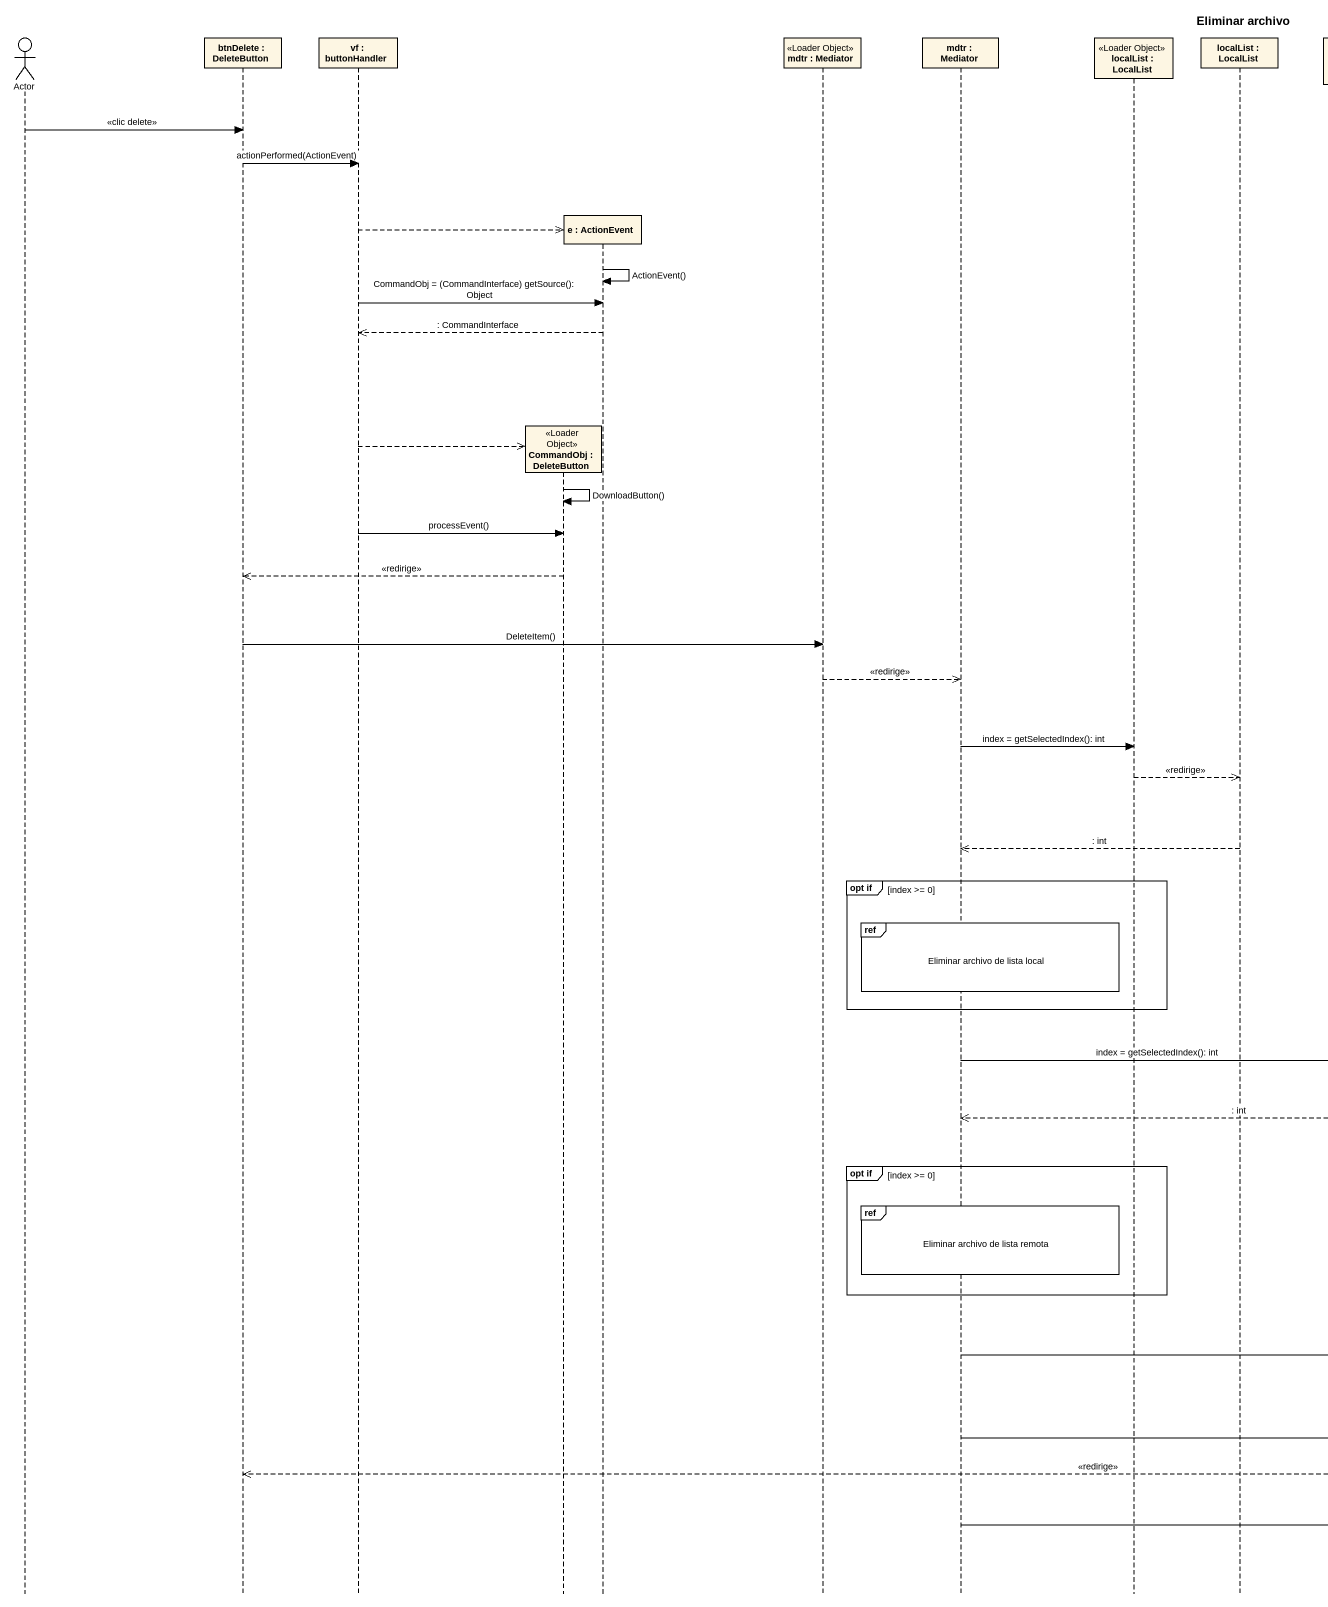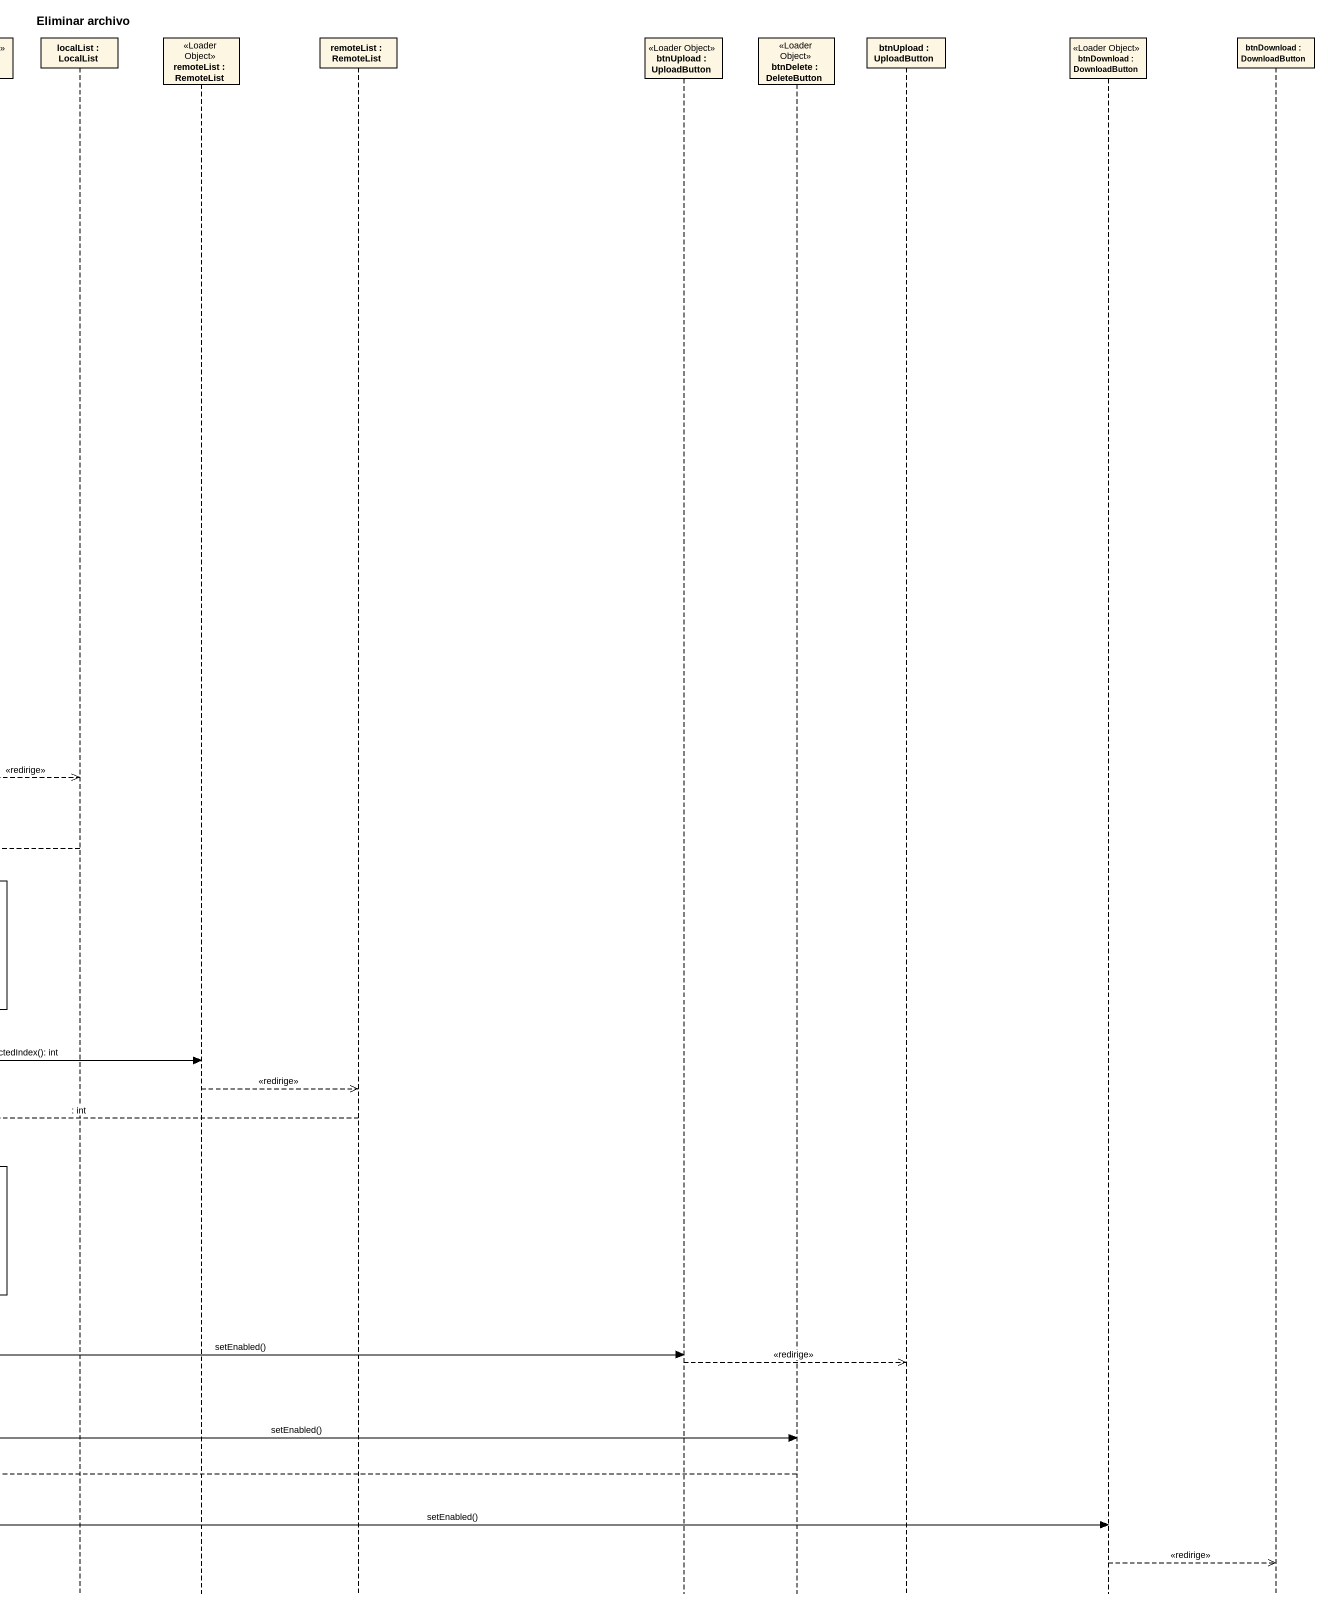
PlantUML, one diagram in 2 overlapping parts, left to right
@startuml
title Eliminar archivo
hide footbox
actor "Actor" as Actor_
participant "btnDelete : DeleteButton" as btnDelete
participant "vf : buttonHandler" as vf
participant "CommandObj : DeleteButton" as CommandObj <<Loader Object>>
participant "e : ActionEvent" as e
participant "mdtr : Mediator" as mdtr <<Loader Object>>
participant "mdtr : Mediator" as mdtr_2
participant "localList : LocalList" as localList <<Loader Object>>
participant "localList : LocalList" as localList_2
participant "remoteList : RemoteList" as remoteList <<Loader Object>>
participant "remoteList : RemoteList" as remoteList_2
participant "btnUpload : UploadButton" as btnUpload <<Loader Object>>
participant "btnDelete : DeleteButton" as btnDelete_2 <<Loader Object>>
participant "btnUpload : UploadButton" as btnUpload_2
participant "btnDownload : DownloadButton" as btnDownload <<Loader Object>>
participant "btnDownload : DownloadButton" as btnDownload_2

Actor_ -> btnDelete : <<clic delete>>
btnDelete -> vf : actionPerformed(ActionEvent)
vf -->> e **
e -> e : ActionEvent()
vf -> e : CommandObj = (CommandInterface) getSource(): Object
e -->> vf : : CommandInterface
vf -->> CommandObj **
CommandObj -> CommandObj : DownloadButton()
vf -> CommandObj : processEvent()
CommandObj -->> btnDelete : <<redirige>>
btnDelete -> mdtr : DeleteItem()
mdtr -->> mdtr_2 : <<redirige>>
mdtr_2 -> localList : index = getSelectedIndex(): int
localList -->> localList_2 : <<redirige>>
localList_2 -->> mdtr_2 : : int
group opt if [index >= 0]
  ref over mdtr_2 : Eliminar archivo de lista local
end
mdtr_2 -> remoteList : index = getSelectedIndex(): int
remoteList -->> remoteList_2 : <<redirige>>
remoteList_2 -->> mdtr_2 : : int
group opt if [index >= 0]
  ref over mdtr_2 : Eliminar archivo de lista remota
end
mdtr_2 -> btnUpload : setEnabled()
btnUpload -->> btnUpload_2 : <<redirige>>
mdtr_2 -> btnDelete_2 : setEnabled()
btnDelete_2 -->> btnDelete : <<redirige>>
mdtr_2 -> btnDownload : setEnabled()
btnDownload -->> btnDownload_2 : <<redirige>>
@enduml
